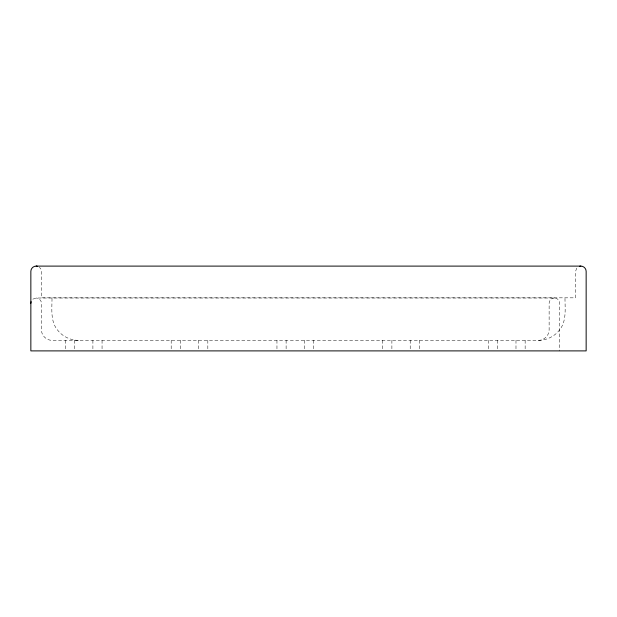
<?xml version="1.0" encoding="UTF-8"?>
<svg xmlns="http://www.w3.org/2000/svg" width="617" height="617" viewBox="0 0 617 617"><rect width="100%" height="100%" fill="white"/><g stroke="black" fill="none" stroke-linecap="round" stroke-linejoin="round"><path stroke-width="0.46" stroke-dasharray="3.08 2.31" d="M576.725 268.094L575.576 271.387L575.576 297.834L41.424 297.834L41.424 271.387L40.907 269.097L39.434 267.254M32.84 299.168L36.141 298.011L554.421 298.011C557.251 297.98 559.742 300.471 559.704 303.302L559.704 350.896M554.421 298.011C551.59 297.98 549.099 300.471 549.13 303.302L549.13 329.748C549.23 335.401 544.209 340.422 538.556 340.322L52.005 340.322C46.352 340.422 41.331 335.401 41.424 329.748L41.424 303.302C41.462 300.471 38.971 297.98 36.141 298.011M538.556 340.322C546.485 340.329 554.282 336.573 559.226 330.365C566.9 321.341 564.91 308.677 564.995 297.834M78.444 340.322C70.515 340.329 62.718 336.573 57.774 330.365C50.1 321.341 52.09 308.677 52.005 297.834M525.144 340.322L525.144 348.975M515.982 340.322L515.982 348.975M497.664 340.322L497.664 348.975M488.502 340.322L488.502 348.975M419.367 340.322L419.367 348.975M410.212 340.322L410.212 348.975M391.888 340.322L391.888 348.975M382.733 340.322L382.733 348.975M313.598 340.322L313.598 348.975M304.436 340.322L304.436 348.975M286.118 340.322L286.118 348.975M276.956 340.322L276.956 348.975M207.829 340.322L207.829 348.975M198.666 340.322L198.666 348.975M180.349 340.322L180.349 348.975M171.187 340.322L171.187 348.975M102.06 340.322L102.06 348.975M92.897 340.322L92.897 348.975M74.572 340.322L74.572 348.975M65.417 340.322L65.417 348.975"/><path stroke-width="0.93" d="M30.85 303.302L31.135 301.674M36.141 266.104C33.31 266.066 30.819 268.557 30.85 271.387L30.85 350.896L586.15 350.896L586.15 271.387C586.181 268.557 583.697 266.066 580.859 266.104L36.141 266.104L37.313 266.236M579.687 266.236L580.859 266.104"/></g></svg>
